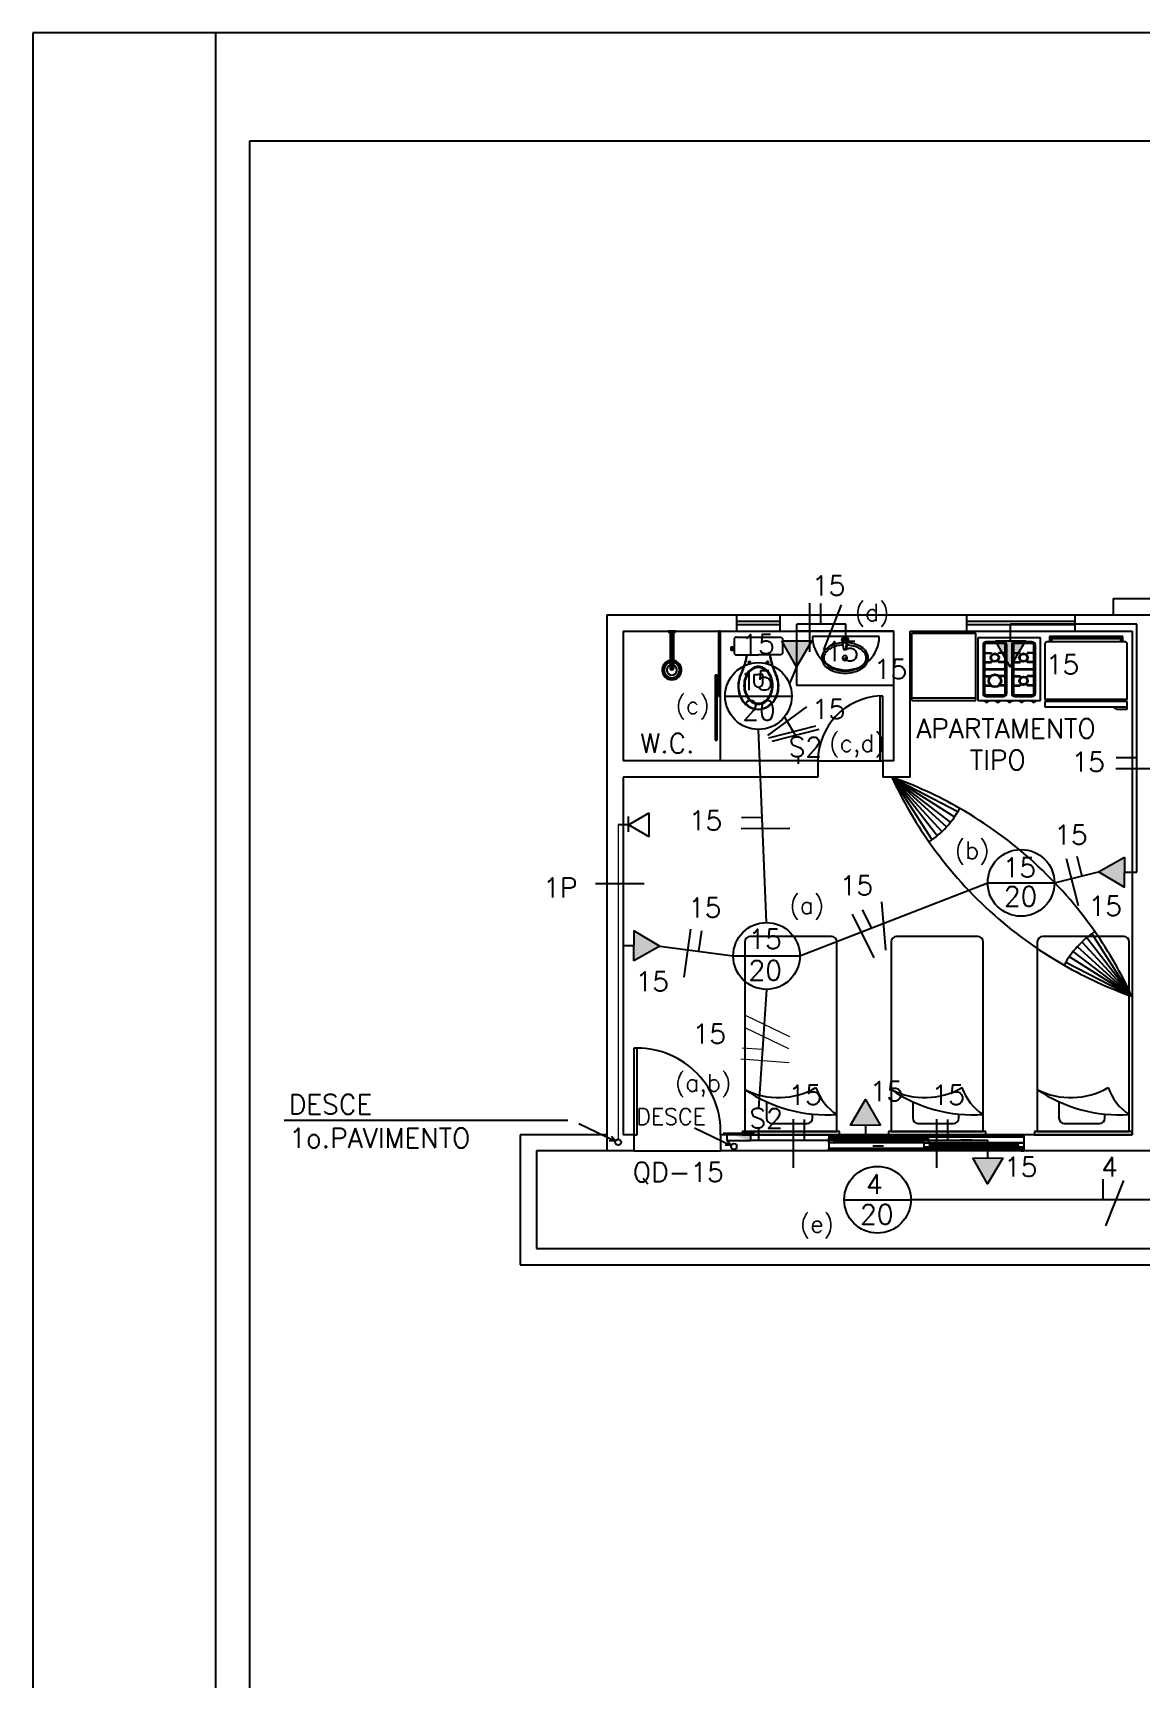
# Model space of a CAD drawing. Extents: x 1.6 to 100.8, y -3.3 to 55.9.
# Drawn here: x 2.54 to 12.77, y 40.74 to 55.93 of the extents above; entities that cross this region are included whole.
import ezdxf

# ---------------------------------------------------------------- set-up
doc = ezdxf.new("R2010")
doc.units = 0
doc.header["$MEASUREMENT"] = 0
doc.linetypes.add('HIDDEN', pattern=[0.375, 0.25, -0.125])
doc.layers.get('0').update_dxf_attribs({"linetype": 'CONTINUOUS'})
for name, color, linetype in [('2-MATERIAIS', 2, 'CONTINUOUS'), ('FIACAO', 6, 'CONTINUOUS'), ('QUADROS', 30, 'CONTINUOUS'), ('Texto', 2, 'CONTINUOUS'), ('Tub_Eletr_parede', 3, 'CONTINUOUS'), ('Tub_Tel_piso', 230, 'HIDDEN')]:
    doc.layers.add(name, color=color, linetype=linetype)
doc.styles.add('ROMANS', font='romans.shx')
doc.styles.add('TXT_TEXTO', font='ROMANS.shx')

# ---------------------------------------------------------------- blocks, each defined once
blk = doc.blocks.new('QF')
at = {"layer": 'QUADROS'}
for p, q in [((-0.05, -0.15), (-0.05, 0.15)), ((-0.05, 0.15), (0.05, 0.15)), ((0.05, 0.2), (0.05, -0.2)), ((0.05, -0.15), (-0.05, -0.15))]:
    blk.add_line(p, q, dxfattribs=at)
blk.add_solid([(-0.05, -0.15), (0.05, 0.15), (0.05, -0.15)], dxfattribs=at)

msp = doc.modelspace()

# ---------------------------------------------------------------- linework, layer by layer
for p, q in [((85.205, 55.932), (2.544, 55.932)), ((2.544, 55.932), (2.544, 0.867)), ((4.235, 32.249), (4.235, 55.932))]:
    msp.add_line(p, q)
at = {"color": 170}
for p, q in [((4.544, 54.932), (4.544, 1.867)), ((84.205, 54.932), (4.544, 54.932))]:
    msp.add_line(p, q, dxfattribs=at)
at = {"color": 8, "linetype": 'Continuous', "ltscale": 0.5}
for p, q in [((12.52, 50.71), (13.02, 50.71)), ((12.52, 50.71), (12.52, 50.56)), ((7.845, 50.56), (7.845, 45.61)), ((7.845, 50.56), (9.045, 50.56)), ((9.045, 50.56), (9.445, 50.56)), ((9.045, 50.41), (9.045, 50.56)), ((9.045, 50.5), (9.445, 50.5)), ((9.045, 50.47), (9.445, 50.47)), ((9.445, 50.56), (11.17, 50.56)), ((9.445, 50.41), (9.445, 50.56)), ((11.17, 50.56), (12.17, 50.56)), ((11.17, 50.41), (11.17, 50.56)), ((11.17, 50.5), (12.17, 50.5)), ((11.17, 50.47), (12.17, 50.47)), ((12.17, 50.56), (13.37, 50.56)), ((12.17, 50.41), (12.17, 50.56)), ((7.995, 50.41), (9.045, 50.41)), ((7.995, 50.41), (7.995, 49.21)), ((8.48, 50.41), (8.41, 50.41)), ((8.41, 50.41), (8.41, 50.4)), ((8.41, 50.4), (8.48, 50.4)), ((8.411, 50.4), (8.411, 50.41)), ((8.414, 50.4), (8.414, 50.41)), ((8.418, 50.4), (8.418, 50.41)), ((8.425, 50.4), (8.425, 50.41)), ((8.43, 50.4), (8.43, 50.06)), ((8.43, 50.4), (8.43, 50.065)), ((8.432, 50.4), (8.432, 50.057)), ((8.435, 50.4), (8.435, 50.054)), ((8.436, 50.4), (8.436, 50.41)), ((8.44, 50.4), (8.44, 50.051)), ((8.449, 50.4), (8.449, 50.051)), ((8.453, 50.4), (8.453, 50.41)), ((8.454, 50.4), (8.454, 50.054)), ((8.457, 50.4), (8.457, 50.057)), ((8.459, 50.4), (8.459, 50.06)), ((8.46, 50.4), (8.46, 50.065)), ((8.464, 50.4), (8.464, 50.41)), ((8.471, 50.4), (8.471, 50.41)), ((8.476, 50.4), (8.476, 50.41)), ((8.478, 50.4), (8.478, 50.41)), ((8.48, 50.4), (8.48, 50.41)), ((8.895, 50.41), (8.875, 50.41)), ((8.875, 50.41), (8.875, 49.81)), ((8.895, 49.21), (8.895, 50.41)), ((8.895, 49.81), (8.895, 50.41)), ((9.022, 50.342), (9.021, 50.334)), ((9.021, 50.334), (9.021, 50.21)), ((9.027, 50.348), (9.022, 50.342)), ((9.033, 50.352), (9.027, 50.348)), ((9.041, 50.354), (9.033, 50.352)), ((9.041, 50.354), (9.448, 50.354)), ((9.041, 50.354), (9.041, 50.354)), ((9.045, 50.41), (9.445, 50.41)), ((9.445, 50.41), (10.495, 50.41)), ((9.448, 50.354), (9.448, 50.354)), ((9.448, 50.354), (9.456, 50.352)), ((9.456, 50.352), (9.462, 50.348)), ((9.462, 50.348), (9.466, 50.342)), ((9.466, 50.342), (9.468, 50.334)), ((9.468, 50.334), (9.468, 50.21)), ((10.495, 50.41), (9.595, 50.41)), ((9.595, 50.41), (9.595, 49.91)), ((10.019, 50.314), (10.029, 50.247)), ((10.06, 50.248), (10.069, 50.312)), ((10.495, 49.21), (10.495, 50.41)), ((10.495, 49.91), (10.495, 50.41)), ((10.645, 50.41), (11.17, 50.41)), ((10.645, 49.06), (10.645, 50.41)), ((10.662, 50.389), (11.252, 50.389)), ((10.662, 49.768), (10.662, 50.389)), ((11.17, 50.41), (12.17, 50.41)), ((11.252, 49.768), (11.252, 50.389)), ((11.271, 50.348, 0.4), (11.271, 49.768, 0.4)), ((11.851, 50.348, 0.4), (11.271, 50.348, 0.4)), ((11.319, 50.28, 0.4), (11.319, 49.835, 0.4)), ((11.329, 50.28, 0.4), (11.329, 49.835, 0.4)), ((11.334, 50.28, 0.4), (11.334, 49.835, 0.4)), ((11.509, 50.31, 0.4), (11.349, 50.31, 0.4)), ((11.509, 50.3, 0.4), (11.349, 50.3, 0.4)), ((11.509, 50.295, 0.4), (11.349, 50.295, 0.4)), ((11.524, 49.835, 0.4), (11.524, 50.28, 0.4)), ((11.529, 49.835, 0.4), (11.529, 50.28, 0.4)), ((11.539, 49.835, 0.4), (11.539, 50.28, 0.4)), ((11.584, 50.28, 0.4), (11.584, 49.835, 0.4)), ((11.594, 50.28, 0.4), (11.594, 49.835, 0.4)), ((11.599, 50.28, 0.4), (11.599, 49.835, 0.4)), ((11.774, 50.31, 0.4), (11.614, 50.31, 0.4)), ((11.774, 50.3, 0.4), (11.614, 50.3, 0.4)), ((11.774, 50.295, 0.4), (11.614, 50.295, 0.4)), ((11.789, 49.835, 0.4), (11.789, 50.28, 0.4)), ((11.794, 49.835, 0.4), (11.794, 50.28, 0.4)), ((11.804, 49.835, 0.4), (11.804, 50.28, 0.4)), ((11.851, 49.768, 0.4), (11.851, 50.348, 0.4)), ((11.891, 50.289), (11.891, 49.779)), ((12.631, 50.309), (11.911, 50.309)), ((12.61, 50.358, -0.1), (11.932, 50.358, -0.1)), ((11.932, 50.358, -0.1), (11.932, 50.309, -0.1)), ((12.601, 50.349, -0.1), (11.941, 50.349, -0.1)), ((11.941, 50.349, -0.1), (11.941, 50.309, -0.1)), ((12.591, 50.339, -0.1), (11.951, 50.339, -0.1)), ((11.951, 50.339, -0.1), (11.951, 50.309, -0.1)), ((12.17, 50.41), (12.695, 50.41)), ((12.591, 50.309, -0.1), (12.591, 50.339, -0.1)), ((12.601, 50.309, -0.1), (12.601, 50.349, -0.1)), ((12.61, 50.309, -0.1), (12.61, 50.358, -0.1)), ((12.651, 49.779), (12.651, 50.289)), ((12.695, 50.41), (12.695, 45.76)), ((8.993, 50.247), (8.993, 50.264)), ((8.993, 50.264), (9.008, 50.264)), ((8.993, 50.229), (8.993, 50.247)), ((9.008, 50.229), (8.993, 50.229)), ((9.008, 50.264), (9.008, 50.262)), ((9.008, 50.262), (9.008, 50.232)), ((9.008, 50.262), (9.021, 50.262)), ((9.008, 50.229), (9.008, 50.232)), ((9.008, 50.232), (9.021, 50.232)), ((9.021, 50.21), (9.021, 50.21)), ((9.021, 50.21), (9.022, 50.202)), ((9.022, 50.202), (9.027, 50.196)), ((9.027, 50.196), (9.033, 50.191)), ((9.033, 50.191), (9.041, 50.19)), ((9.041, 50.19), (9.244, 50.19)), ((9.142, 50.189), (9.142, 50.19)), ((9.142, 50.189), (9.142, 50.189)), ((9.448, 50.19), (9.244, 50.19)), ((9.347, 50.189), (9.347, 50.19)), ((9.347, 50.189), (9.347, 50.189)), ((9.456, 50.191), (9.448, 50.19)), ((9.462, 50.196), (9.456, 50.191)), ((9.466, 50.202), (9.462, 50.196)), ((9.468, 50.21), (9.466, 50.202)), ((9.468, 50.21), (9.468, 50.21)), ((10.037, 50.24), (10.052, 50.24)), ((11.334, 50.21, 0.4), (11.396, 50.21, 0.4)), ((11.334, 50.205, 0.4), (11.396, 50.205, 0.4)), ((11.334, 50.124, 0.4), (11.396, 50.124, 0.4)), ((11.396, 50.205, 0.4), (11.396, 50.21, 0.4)), ((11.396, 50.124, 0.4), (11.396, 50.119, 0.4)), ((11.461, 50.205, 0.4), (11.461, 50.21, 0.4)), ((11.524, 50.21, 0.4), (11.461, 50.21, 0.4)), ((11.524, 50.205, 0.4), (11.461, 50.205, 0.4)), ((11.524, 50.124, 0.4), (11.461, 50.124, 0.4)), ((11.461, 50.124, 0.4), (11.461, 50.119, 0.4)), ((11.599, 50.21, 0.4), (11.661, 50.21, 0.4)), ((11.599, 50.205, 0.4), (11.661, 50.205, 0.4)), ((11.599, 50.124, 0.4), (11.661, 50.124, 0.4)), ((11.661, 50.205, 0.4), (11.661, 50.21, 0.4)), ((11.661, 50.124, 0.4), (11.661, 50.119, 0.4)), ((11.726, 50.205, 0.4), (11.726, 50.21, 0.4)), ((11.789, 50.21, 0.4), (11.726, 50.21, 0.4)), ((11.789, 50.205, 0.4), (11.726, 50.205, 0.4)), ((11.726, 50.124, 0.4), (11.726, 50.119, 0.4)), ((11.789, 50.124, 0.4), (11.726, 50.124, 0.4)), ((8.865, 50.001), (8.845, 50.001)), ((8.845, 50.001), (8.845, 49.401)), ((8.865, 49.401), (8.865, 50.001)), ((9.204, 49.932), (9.204, 50.009)), ((9.204, 50.009), (9.245, 50.009)), ((9.285, 50.009), (9.244, 50.009)), ((9.285, 49.932), (9.285, 50.009)), ((11.334, 50.119, 0.4), (11.396, 50.119, 0.4)), ((11.334, 50.06, 0.4), (11.524, 50.06, 0.4)), ((11.334, 50.055, 0.4), (11.524, 50.055, 0.4)), ((11.334, 49.996, 0.4), (11.396, 49.996, 0.4)), ((11.334, 49.991, 0.4), (11.396, 49.991, 0.4)), ((11.396, 49.991, 0.4), (11.396, 49.996, 0.4)), ((11.524, 50.119, 0.4), (11.461, 50.119, 0.4)), ((11.461, 49.991, 0.4), (11.461, 49.996, 0.4)), ((11.524, 49.996, 0.4), (11.461, 49.996, 0.4)), ((11.524, 49.991, 0.4), (11.461, 49.991, 0.4)), ((11.599, 50.119, 0.4), (11.661, 50.119, 0.4)), ((11.599, 50.06, 0.4), (11.789, 50.06, 0.4)), ((11.599, 50.055, 0.4), (11.789, 50.055, 0.4)), ((11.599, 49.996, 0.4), (11.661, 49.996, 0.4)), ((11.599, 49.991, 0.4), (11.661, 49.991, 0.4)), ((11.661, 49.991, 0.4), (11.661, 49.996, 0.4)), ((11.789, 50.119, 0.4), (11.726, 50.119, 0.4)), ((11.726, 49.991, 0.4), (11.726, 49.996, 0.4)), ((11.789, 49.996, 0.4), (11.726, 49.996, 0.4)), ((11.789, 49.991, 0.4), (11.726, 49.991, 0.4)), ((9.595, 49.91), (10.495, 49.91)), ((11.334, 49.91, 0.4), (11.396, 49.91, 0.4)), ((11.334, 49.905, 0.4), (11.396, 49.905, 0.4)), ((11.349, 49.82, 0.4), (11.509, 49.82, 0.4)), ((11.396, 49.91, 0.4), (11.396, 49.905, 0.4)), ((11.524, 49.91, 0.4), (11.461, 49.91, 0.4)), ((11.461, 49.91, 0.4), (11.461, 49.905, 0.4)), ((11.524, 49.905, 0.4), (11.461, 49.905, 0.4)), ((11.599, 49.91, 0.4), (11.661, 49.91, 0.4)), ((11.599, 49.905, 0.4), (11.661, 49.905, 0.4)), ((11.614, 49.82, 0.4), (11.774, 49.82, 0.4)), ((11.661, 49.91, 0.4), (11.661, 49.905, 0.4)), ((11.726, 49.91, 0.4), (11.726, 49.905, 0.4)), ((11.789, 49.91, 0.4), (11.726, 49.91, 0.4)), ((11.789, 49.905, 0.4), (11.726, 49.905, 0.4)), ((8.875, 49.81), (8.895, 49.81)), ((10.395, 49.81), (10.365, 49.81)), ((10.365, 49.81), (10.365, 49.21)), ((10.395, 49.21), (10.395, 49.81)), ((10.662, 49.792), (11.252, 49.792)), ((10.662, 49.768), (11.252, 49.768)), ((11.271, 49.768, 0.4), (11.851, 49.768, 0.4)), ((11.326, 49.764, 0.4), (11.38, 49.764, 0.4)), ((11.336, 49.762, 0.4), (11.345, 49.753, 0.4)), ((11.37, 49.762, 0.4), (11.336, 49.762, 0.4)), ((11.345, 49.753, 0.4), (11.361, 49.753, 0.4)), ((11.349, 49.815, 0.4), (11.509, 49.815, 0.4)), ((11.349, 49.805, 0.4), (11.509, 49.805, 0.4)), ((11.361, 49.753, 0.4), (11.37, 49.762, 0.4)), ((11.429, 49.764, 0.4), (11.483, 49.764, 0.4)), ((11.439, 49.762, 0.4), (11.448, 49.753, 0.4)), ((11.472, 49.762, 0.4), (11.439, 49.762, 0.4)), ((11.448, 49.753, 0.4), (11.464, 49.753, 0.4)), ((11.464, 49.753, 0.4), (11.472, 49.762, 0.4)), ((11.539, 49.764, 0.4), (11.593, 49.764, 0.4)), ((11.549, 49.762, 0.4), (11.558, 49.753, 0.4)), ((11.582, 49.762, 0.4), (11.549, 49.762, 0.4)), ((11.558, 49.753, 0.4), (11.574, 49.753, 0.4)), ((11.574, 49.753, 0.4), (11.582, 49.762, 0.4)), ((11.614, 49.815, 0.4), (11.774, 49.815, 0.4)), ((11.614, 49.805, 0.4), (11.774, 49.805, 0.4)), ((11.649, 49.764, 0.4), (11.703, 49.764, 0.4)), ((11.659, 49.762, 0.4), (11.668, 49.753, 0.4)), ((11.692, 49.762, 0.4), (11.659, 49.762, 0.4)), ((11.668, 49.753, 0.4), (11.684, 49.753, 0.4)), ((11.684, 49.753, 0.4), (11.692, 49.762, 0.4)), ((11.759, 49.764, 0.4), (11.813, 49.764, 0.4)), ((11.769, 49.762, 0.4), (11.778, 49.753, 0.4)), ((11.802, 49.762, 0.4), (11.769, 49.762, 0.4)), ((11.778, 49.753, 0.4), (11.794, 49.753, 0.4)), ((11.794, 49.753, 0.4), (11.802, 49.762, 0.4)), ((12.651, 49.779), (11.891, 49.779)), ((12.651, 49.759), (11.891, 49.759)), ((11.891, 49.759), (11.891, 49.709)), ((11.891, 49.709), (12.651, 49.709)), ((11.911, 49.779), (11.911, 49.759)), ((12.551, 49.689), (12.521, 49.709)), ((12.551, 49.689), (12.651, 49.689)), ((12.631, 49.779), (12.631, 49.759)), ((12.651, 49.689), (12.651, 49.759)), ((8.845, 49.401), (8.865, 49.401)), ((9.795, 49.21), (7.995, 49.21)), ((9.795, 49.21), (10.395, 49.21)), ((9.795, 49.21), (9.795, 49.06)), ((10.365, 49.21), (10.395, 49.21)), ((10.495, 49.21), (10.395, 49.21)), ((10.395, 49.21), (10.395, 49.06)), ((9.795, 49.06), (7.995, 49.06)), ((7.995, 49.06), (7.995, 45.76)), ((10.645, 49.06), (10.395, 49.06)), ((10.981, 48.601), (10.477, 49.06)), ((11.02, 48.646), (10.477, 49.06)), ((10.477, 49.06), (10.939, 48.558)), ((10.895, 48.518), (10.477, 49.06)), ((10.477, 49.06), (11.055, 48.694)), ((10.848, 48.481), (10.477, 49.06)), ((10.477, 49.06), (11.087, 48.744)), ((9.12, 47.54), (9.12, 45.79)), ((9.92, 47.59), (9.17, 47.59)), ((9.97, 45.79), (9.97, 47.54)), ((10.47, 47.54), (10.47, 45.79)), ((11.27, 47.59), (10.52, 47.59)), ((11.32, 45.79), (11.32, 47.54)), ((11.82, 47.54), (11.82, 45.79)), ((12.62, 47.59), (11.87, 47.59)), ((12.232, 47.54), (12.694, 47.038)), ((12.694, 47.038), (12.277, 47.579)), ((12.694, 47.038), (12.324, 47.616)), ((12.67, 45.79), (12.67, 47.54)), ((12.116, 47.404), (12.694, 47.038)), ((12.694, 47.038), (12.152, 47.452)), ((12.19, 47.498), (12.694, 47.038)), ((12.084, 47.354), (12.694, 47.038)), ((8.125, 46.56), (8.095, 46.56)), ((8.095, 46.56), (8.095, 45.76)), ((8.125, 45.76), (8.125, 46.56)), ((9.32, 46.057), (9.32, 45.914)), ((10.67, 46.057), (10.67, 45.914)), ((12.02, 46.057), (12.02, 45.914)), ((9.745, 45.914), (9.745, 45.949)), ((11.095, 45.914), (11.095, 45.949)), ((12.445, 45.914), (12.445, 45.949)), ((7.845, 45.76), (7.045, 45.76)), ((7.045, 45.76), (7.045, 44.56)), ((8.095, 45.76), (7.995, 45.76)), ((8.095, 45.76), (8.095, 45.61)), ((8.095, 45.76), (8.125, 45.76)), ((9.895, 45.76), (8.895, 45.76)), ((8.895, 45.76), (8.895, 45.61)), ((9.995, 45.79), (9.095, 45.79)), ((9.095, 45.79), (9.095, 45.76)), ((9.095, 45.76), (9.995, 45.76)), ((9.12, 45.79), (9.97, 45.79)), ((9.37, 45.864), (9.695, 45.864)), ((9.895, 45.76), (9.895, 45.61)), ((9.918, 45.76), (9.895, 45.76)), ((9.895, 45.76), (9.895, 45.737)), ((9.895, 45.737), (9.898, 45.737)), ((9.895, 45.725), (10.815, 45.725)), ((9.895, 45.685), (9.895, 45.725)), ((9.895, 45.725), (9.945, 45.725)), ((11.695, 45.76), (9.898, 45.76)), ((11.692, 45.757), (9.898, 45.757)), ((9.898, 45.737), (9.898, 45.757)), ((9.898, 45.757), (9.918, 45.757)), ((11.692, 45.737), (9.898, 45.737)), ((9.918, 45.757), (9.918, 45.76)), ((9.945, 45.725), (9.948, 45.725)), ((9.945, 45.71), (9.945, 45.725)), ((9.945, 45.725), (9.945, 45.685)), ((9.948, 45.725), (9.948, 45.713)), ((9.995, 45.76), (9.995, 45.79)), ((11.345, 45.79), (10.445, 45.79)), ((10.445, 45.79), (10.445, 45.76)), ((10.445, 45.76), (11.345, 45.76)), ((10.47, 45.79), (11.32, 45.79)), ((10.72, 45.864), (11.045, 45.864)), ((10.765, 45.725), (10.762, 45.725)), ((10.762, 45.725), (10.762, 45.713)), ((10.765, 45.71), (10.765, 45.725)), ((10.765, 45.685), (10.765, 45.725)), ((10.765, 45.725), (10.815, 45.725)), ((10.815, 45.725), (10.815, 45.685)), ((11.345, 45.76), (11.345, 45.79)), ((11.672, 45.757), (11.672, 45.76)), ((11.672, 45.76), (11.695, 45.76)), ((11.692, 45.757), (11.672, 45.757)), ((11.692, 45.737), (11.692, 45.757)), ((11.695, 45.737), (11.692, 45.737)), ((12.695, 45.76), (11.695, 45.76)), ((11.695, 45.76), (11.695, 45.61)), ((11.695, 45.76), (11.695, 45.737)), ((12.695, 45.79), (11.795, 45.79)), ((11.795, 45.79), (11.795, 45.76)), ((11.795, 45.76), (12.695, 45.76)), ((11.82, 45.79), (12.67, 45.79)), ((12.07, 45.864), (12.395, 45.864)), ((12.695, 45.76), (12.695, 45.79)), ((7.845, 45.61), (7.195, 45.61)), ((7.195, 45.61), (7.195, 44.71)), ((8.095, 45.61), (7.845, 45.61)), ((8.095, 45.61), (8.895, 45.61)), ((9.895, 45.61), (8.895, 45.61)), ((11.695, 45.685), (9.895, 45.685)), ((9.945, 45.685), (9.895, 45.685)), ((9.895, 45.633), (9.898, 45.633)), ((9.895, 45.61), (9.895, 45.633)), ((9.918, 45.61), (9.895, 45.61)), ((11.692, 45.633), (9.898, 45.633)), ((9.898, 45.633), (9.898, 45.613)), ((11.692, 45.613), (9.898, 45.613)), ((9.898, 45.613), (9.918, 45.613)), ((11.692, 45.61), (9.898, 45.61)), ((9.918, 45.613), (9.918, 45.61)), ((9.968, 45.71), (9.945, 45.71)), ((9.945, 45.71), (9.945, 45.7)), ((10.765, 45.71), (9.945, 45.71)), ((9.968, 45.7), (9.945, 45.7)), ((9.945, 45.7), (9.945, 45.685)), ((9.945, 45.7), (10.765, 45.7)), ((9.945, 45.685), (9.948, 45.685)), ((9.948, 45.713), (9.968, 45.713)), ((9.948, 45.685), (9.948, 45.697)), ((9.948, 45.697), (9.968, 45.697)), ((9.968, 45.713), (9.968, 45.71)), ((9.968, 45.697), (9.968, 45.7)), ((10.301, 45.658), (10.351, 45.658)), ((10.351, 45.658), (10.401, 45.658)), ((10.762, 45.713), (10.742, 45.713)), ((10.742, 45.713), (10.742, 45.71)), ((10.742, 45.71), (10.765, 45.71)), ((10.742, 45.697), (10.742, 45.7)), ((10.742, 45.7), (10.765, 45.7)), ((10.762, 45.697), (10.742, 45.697)), ((10.762, 45.685), (10.762, 45.697)), ((10.765, 45.685), (10.762, 45.685)), ((10.765, 45.7), (10.765, 45.71)), ((10.765, 45.7), (10.765, 45.685)), ((10.815, 45.685), (10.765, 45.685)), ((10.775, 45.645), (10.775, 45.685)), ((10.775, 45.685), (10.825, 45.685)), ((11.695, 45.645), (10.775, 45.645)), ((10.825, 45.645), (10.775, 45.645)), ((10.825, 45.685), (10.828, 45.685)), ((10.825, 45.67), (10.825, 45.685)), ((10.825, 45.685), (10.825, 45.645)), ((10.825, 45.67), (10.825, 45.66)), ((11.645, 45.67), (10.825, 45.67)), ((10.848, 45.67), (10.825, 45.67)), ((10.825, 45.66), (11.645, 45.66)), ((10.848, 45.66), (10.825, 45.66)), ((10.825, 45.66), (10.825, 45.645)), ((10.825, 45.645), (10.828, 45.645)), ((10.828, 45.685), (10.828, 45.673)), ((10.828, 45.673), (10.848, 45.673)), ((10.828, 45.645), (10.828, 45.657)), ((10.828, 45.657), (10.848, 45.657)), ((10.848, 45.673), (10.848, 45.67)), ((10.848, 45.657), (10.848, 45.66)), ((11.164, 45.711), (11.114, 45.711)), ((11.214, 45.711), (11.164, 45.711)), ((11.642, 45.673), (11.622, 45.673)), ((11.622, 45.673), (11.622, 45.67)), ((11.622, 45.67), (11.645, 45.67)), ((11.622, 45.657), (11.622, 45.66)), ((11.622, 45.66), (11.645, 45.66)), ((11.642, 45.657), (11.622, 45.657)), ((11.645, 45.685), (11.642, 45.685)), ((11.642, 45.685), (11.642, 45.673)), ((11.642, 45.645), (11.642, 45.657)), ((11.645, 45.645), (11.642, 45.645)), ((11.645, 45.67), (11.645, 45.685)), ((11.645, 45.645), (11.645, 45.685)), ((11.645, 45.685), (11.695, 45.685)), ((11.645, 45.66), (11.645, 45.67)), ((11.645, 45.66), (11.645, 45.645)), ((11.695, 45.645), (11.645, 45.645)), ((11.692, 45.613), (11.672, 45.613)), ((11.672, 45.613), (11.672, 45.61)), ((11.672, 45.61), (11.695, 45.61)), ((11.695, 45.633), (11.692, 45.633)), ((11.692, 45.633), (11.692, 45.613)), ((11.695, 45.685), (11.695, 45.645)), ((11.695, 45.61), (11.695, 45.633)), ((13.845, 45.61), (11.695, 45.61)), ((7.195, 44.71), (33.495, 44.71)), ((7.045, 44.56), (33.345, 44.56))]:
    msp.add_line(p, q, dxfattribs=at)
at = {"color": 171}
msp.add_line((7.486, 45.89), (4.865, 45.89), dxfattribs=at)
at = {"color": 8, "linetype": 'Continuous', "ltscale": 0.5}
for centre, radius in [((10.045, 50.33), 0.03), ((10.045, 50.33), 0.0261), ((10.045, 50.33), 0.0151), ((10.045, 50.33), 0.00444), ((9.161, 50.123), 0.00752), ((9.329, 50.123), 0.00752), ((11.429, 50.164, 0.4), 0.04), ((11.429, 50.164, 0.4), 0.033), ((11.694, 50.164, 0.4), 0.04), ((11.694, 50.164, 0.4), 0.033), ((11.429, 49.951, 0.4), 0.06), ((11.429, 49.951, 0.4), 0.053), ((11.694, 49.951, 0.4), 0.04), ((11.694, 49.951, 0.4), 0.033)]:
    msp.add_circle(centre, radius, dxfattribs=at)
for centre, radius, start, end in [((10.02, 50.061), 0.237, 104.2488, 121.5116), ((10.047, 49.953), 0.349, 94.1501, 104.1693), ((10.049, 49.94), 0.342, 94.2048, 104.0687), ((10.019, 50.345), 0.0151, 270, 30), ((10.019, 50.315), 0.0151, 330, 90), ((10.045, 50.36), 0.0151, 210, 330), ((10.045, 50.3), 0.0151, 30, 150), ((10.071, 50.345), 0.0151, 150, 270), ((10.071, 50.315), 0.0151, 90, 210), ((10.044, 49.963), 0.318, 75.7512, 86.3348), ((10.042, 49.952), 0.35, 75.8371, 85.8459), ((10.069, 50.061), 0.237, 58.4884, 75.7512), ((11.349, 50.28, 0.4), 0.03, 90, 180), ((11.349, 50.28, 0.4), 0.02, 90, 180), ((11.349, 50.28, 0.4), 0.015, 90, 180), ((11.509, 50.28, 0.4), 0.03, 0, 90), ((11.509, 50.28, 0.4), 0.02, 360, 90), ((11.509, 50.28, 0.4), 0.015, 360, 90), ((11.614, 50.28, 0.4), 0.03, 90, 180), ((11.614, 50.28, 0.4), 0.02, 90, 180), ((11.614, 50.28, 0.4), 0.015, 90, 180), ((11.774, 50.28, 0.4), 0.03, 0, 90), ((11.774, 50.28, 0.4), 0.02, 360, 90), ((11.774, 50.28, 0.4), 0.015, 360, 90), ((11.911, 50.289), 0.02, 90, 180), ((12.631, 50.289), 0.02, 0, 90), ((8.445, 50.05), 0.09, 99.5941, 80.4059), ((8.445, 50.05), 0.0854, 100.8069, 79.1931), ((8.386, 50.32), 0.763, 339.6909, 350.163), ((8.386, 50.32), 0.767, 339.6909, 350.163), ((10.103, 50.32), 0.767, 189.837, 200.3091), ((10.103, 50.32), 0.763, 189.837, 200.3091), ((9.925, 50.161), 0.0957, 145.9559, 180), ((9.925, 50.161), 0.0957, 180, 214.0441), ((9.982, 50.123), 0.165, 121.5116, 145.9559), ((9.925, 50.161), 0.0757, 145.9559, 180), ((9.925, 50.161), 0.0757, 180, 214.0441), ((9.982, 50.123), 0.145, 121.5116, 145.9559), ((10.02, 50.061), 0.217, 104.2488, 121.5116), ((10.043, 50.161), 0.0218, 139.234, 319.234), ((10.043, 50.161), 0.0218, 319.234, 139.234), ((10.037, 50.248), 0.008, 185.2312, 269.9693), ((10.052, 50.248), 0.008, 269.9693, 355.8725), ((10.069, 50.061), 0.217, 58.4884, 75.7512), ((10.107, 50.123), 0.145, 34.0441, 58.4884), ((10.107, 50.123), 0.165, 34.0441, 58.4884), ((10.164, 50.161), 0.0757, 0, 34.0441), ((10.164, 50.161), 0.0757, 325.9559, 360), ((10.164, 50.161), 0.0957, 0, 34.0441), ((10.164, 50.161), 0.0957, 325.9559, 360), ((8.445, 50.05), 0.0709, 102.2091, 77.7909), ((8.445, 50.05), 0.0469, 108.6482, 71.3518), ((8.445, 50.07), 0.0157, 197.1269, 342.8731), ((8.445, 50.067), 0.0151, 186.7562, 353.2438), ((8.445, 50.08), 0.0215, 225.642, 314.358), ((8.445, 50.065), 0.015, 180, 0), ((9.312, 49.901), 0.255, 162.0904, 205.4458), ((9.308, 49.901), 0.247, 161.867, 205.7625), ((-17.568, 61.093), 28.863, 337.3538, 337.5183), ((-16.13, 60.494), 27.31, 337.3514, 337.5257), ((9.337, 49.908), 0.226, 162.3784, 180), ((9.335, 49.908), 0.217, 162.3784, 180), ((9.292, 49.922), 0.178, 142.5178, 162.3784), ((9.291, 49.922), 0.17, 142.5178, 162.3784), ((9.263, 49.945), 0.142, 118.3761, 142.5178), ((9.262, 49.944), 0.135, 118.3761, 142.5178), ((9.244, 49.979), 0.103, 90, 118.3761), ((9.244, 49.977), 0.0966, 90, 118.3761), ((9.244, 49.979), 0.103, 61.6239, 90), ((9.244, 49.977), 0.0966, 61.6239, 90), ((9.226, 49.944), 0.135, 37.4822, 61.6239), ((9.226, 49.945), 0.142, 37.4822, 61.6239), ((9.198, 49.922), 0.17, 17.6216, 37.4822), ((9.197, 49.922), 0.178, 17.6216, 37.4822), ((9.154, 49.908), 0.217, 0, 17.6216), ((9.152, 49.908), 0.226, 0, 17.6216), ((34.619, 60.494), 27.31, 202.4743, 202.6486), ((36.057, 61.093), 28.863, 202.4817, 202.6462), ((9.181, 49.901), 0.247, 334.2375, 18.133), ((9.177, 49.901), 0.255, 334.5542, 17.9096), ((9.982, 50.2), 0.165, 214.0441, 238.4884), ((9.982, 50.2), 0.145, 214.0441, 238.4884), ((10.02, 50.262), 0.237, 238.4884, 255.7512), ((10.02, 50.262), 0.217, 238.4884, 255.7512), ((10.044, 50.359), 0.338, 255.7512, 270), ((10.044, 50.359), 0.318, 255.7512, 270), ((10.044, 50.359), 0.318, 270, 284.2488), ((10.044, 50.359), 0.338, 270, 284.2488), ((10.069, 50.262), 0.217, 284.2488, 301.5116), ((10.069, 50.262), 0.237, 284.2488, 301.5116), ((10.107, 50.2), 0.145, 301.5116, 325.9559), ((10.107, 50.2), 0.165, 301.5116, 325.9559), ((9.337, 49.908), 0.226, 180, 197.6216), ((9.335, 49.908), 0.217, 180, 197.6216), ((9.292, 49.894), 0.178, 197.6216, 217.4822), ((9.291, 49.894), 0.17, 197.6216, 217.4822), ((9.245, 49.932), 0.0404, 180, 0), ((9.198, 49.894), 0.17, 322.5178, 342.3784), ((9.197, 49.894), 0.178, 322.5178, 342.3784), ((9.154, 49.908), 0.217, 342.3784, 0), ((9.152, 49.908), 0.226, 342.3784, 0), ((11.349, 49.835, 0.4), 0.03, 180, 270), ((11.349, 49.835, 0.4), 0.02, 180, 270), ((11.349, 49.835, 0.4), 0.015, 180, 270), ((11.509, 49.835, 0.4), 0.03, 270, 0), ((11.509, 49.835, 0.4), 0.02, 270, 0), ((11.509, 49.835, 0.4), 0.015, 270, 0), ((11.614, 49.835, 0.4), 0.03, 180, 270), ((11.614, 49.835, 0.4), 0.02, 180, 270), ((11.614, 49.835, 0.4), 0.015, 180, 270), ((11.774, 49.835, 0.4), 0.015, 270, 0), ((11.774, 49.835, 0.4), 0.02, 270, 0), ((11.774, 49.835, 0.4), 0.03, 270, 0), ((9.253, 49.874), 0.19, 205.7625, 267.2081), ((9.253, 49.874), 0.185, 205.7625, 267.2081), ((9.263, 49.871), 0.142, 217.4822, 241.6239), ((9.262, 49.872), 0.135, 217.4822, 241.6239), ((9.244, 49.837), 0.103, 241.6239, 270), ((9.244, 49.839), 0.0966, 241.6239, 270), ((9.244, 49.839), 0.0966, 270, 298.3761), ((9.244, 49.837), 0.103, 270, 298.3761), ((9.236, 49.874), 0.185, 272.7919, 334.2375), ((9.236, 49.874), 0.19, 272.7919, 334.2375), ((9.226, 49.872), 0.135, 298.3761, 322.5178), ((9.226, 49.871), 0.142, 298.3761, 322.5178), ((10.396, 49.21), 0.601, 92.9376, 180), ((9.191, 45.424), 3.857, 60.2584, 70.5103), ((13.981, 50.674), 3.857, 204.7396, 214.9915), ((10.327, 49.198), 0.886, 303.8989, 331.351), ((9.191, 45.424), 3.857, 34.9915, 60.2584), ((13.981, 50.674), 3.857, 214.9915, 240.2584), ((9.17, 47.54), 0.05, 90, 180), ((9.92, 47.54), 0.05, 0, 90), ((10.52, 47.54), 0.05, 90, 180), ((11.27, 47.54), 0.05, 0, 90), ((11.87, 47.54), 0.05, 90, 180), ((12.845, 46.9), 0.886, 123.8989, 151.351), ((9.191, 45.424), 3.857, 24.7396, 34.9915), ((12.62, 47.54), 0.05, 0, 90), ((13.981, 50.674), 3.857, 240.2584, 250.5103), ((8.125, 45.789), 0.771, 357.8106, 90), ((9.43, 46.798), 0.695, 243.5088, 299.7752), ((9.88, 47.297), 1.354, 235.8546, 273.8042), ((10.247, 46.364), 0.502, 199.674, 236.4308), ((10.78, 46.798), 0.695, 243.5088, 299.7752), ((11.23, 47.297), 1.354, 235.8546, 273.8042), ((11.597, 46.364), 0.502, 199.674, 236.4308), ((12.13, 46.798), 0.695, 243.5088, 299.7752), ((12.58, 47.297), 1.354, 235.8546, 273.8042), ((12.947, 46.364), 0.502, 199.674, 236.4308), ((9.37, 46.057), 0.05, 172.3971, 180), ((10.72, 46.057), 0.05, 172.3971, 180), ((12.07, 46.057), 0.05, 172.3971, 180), ((9.37, 45.914), 0.05, 180, 270), ((9.695, 45.914), 0.05, 270, 0), ((10.72, 45.914), 0.05, 180, 270), ((11.045, 45.914), 0.05, 270, 0), ((12.07, 45.914), 0.05, 180, 270), ((12.395, 45.914), 0.05, 270, 0)]:
    msp.add_arc(centre, radius, start, end, dxfattribs=at)
at = {"layer": '2-MATERIAIS', "color": 4}
for p, q in [((9.599, 50.319), (9.599, 50.419)), ((11.572, 50.319), (11.572, 50.419)), ((12.625, 48.184), (12.725, 48.184)), ((8.095, 47.503), (7.995, 47.503)), ((10.233, 45.846), (10.233, 45.746)), ((11.363, 45.545), (11.363, 45.645))]:
    msp.add_line(p, q, dxfattribs=at)
at = {"layer": '2-MATERIAIS', "linetype": 'Continuous'}
for p, q in [((10.36, 50.358), (9.743, 50.358)), ((8.937, 49.81), (9.553, 49.81)), ((11.362, 48.085), (11.978, 48.085)), ((9.012, 47.41), (9.628, 47.41)), ((10.037, 45.16), (10.653, 45.16))]:
    msp.add_line(p, q, dxfattribs=at)
at = {"layer": '2-MATERIAIS', "color": 21}
for p, q in [((8.045, 48.622), (7.95, 48.622)), ((8.045, 48.622), (8.235, 48.73)), ((8.045, 48.555), (8.045, 48.698)), ((8.235, 48.51), (8.045, 48.622)), ((8.235, 48.51), (8.235, 48.73))]:
    msp.add_line(p, q, dxfattribs=at)
at = {"layer": '2-MATERIAIS', "color": 4}
for points in [[(9.462, 50.32), (9.737, 50.318), (9.598, 50.08)], [(11.435, 50.32), (11.71, 50.318), (11.57, 50.08)], [(12.626, 48.322), (12.624, 48.046), (12.386, 48.186)], [(8.093, 47.365), (8.096, 47.641), (8.333, 47.501)], [(10.371, 45.845), (10.095, 45.847), (10.235, 46.085)], [(11.225, 45.546), (11.501, 45.544), (11.361, 45.306)]]:
    msp.add_lwpolyline(points, close=True, dxfattribs=at)
at = {"layer": '2-MATERIAIS', "linetype": 'Continuous'}
for centre in [(9.245, 49.81), (11.67, 48.085), (9.32, 47.41), (10.345, 45.16)]:
    msp.add_circle(centre, 0.308, dxfattribs=at)
msp.add_arc((10.052, 50.358), 0.308, 180, 0, dxfattribs=at)
at = {"layer": '2-MATERIAIS', "color": 4}
for points in [[(9.462, 50.32), (9.598, 50.08), (9.737, 50.318)], [(11.435, 50.32), (11.57, 50.08), (11.71, 50.318)], [(12.626, 48.322), (12.386, 48.186), (12.624, 48.046)], [(8.093, 47.365), (8.333, 47.501), (8.096, 47.641)], [(10.371, 45.845), (10.235, 46.085), (10.095, 45.847)], [(11.225, 45.546), (11.361, 45.306), (11.501, 45.544)]]:
    msp.add_solid(points, dxfattribs=at)
at = {"layer": 'FIACAO'}
for p, q in [((9.718, 50.668), (9.718, 50.219)), ((9.819, 50.664), (9.819, 50.474)), ((10.01, 50.652), (9.845, 50.235)), ((9.69, 49.709), (9.328, 49.445)), ((9.773, 49.533), (9.338, 49.421)), ((9.803, 49.501), (9.369, 49.389)), ((12.549, 49.242), (12.739, 49.242)), ((12.545, 49.14), (12.994, 49.14)), ((9.089, 48.689), (9.279, 48.69)), ((9.087, 48.587), (9.535, 48.591)), ((12.086, 48.31), (12.198, 47.875)), ((12.185, 48.331), (12.233, 48.148)), ((7.74, 48.079), (8.189, 48.079)), ((10.38, 47.911), (10.419, 47.464)), ((10.111, 47.795), (10.312, 47.394)), ((10.204, 47.837), (10.289, 47.667)), ((8.617, 47.658), (8.556, 47.214)), ((8.718, 47.641), (8.692, 47.453)), ((9.566, 45.903), (9.566, 45.455)), ((9.668, 45.9), (9.668, 45.71)), ((10.888, 45.903), (10.888, 45.455)), ((10.99, 45.9), (10.99, 45.71)), ((12.425, 45.35), (12.425, 45.16)), ((12.616, 45.337), (12.451, 44.92))]:
    msp.add_line(p, q, dxfattribs=at)
at = {"layer": 'FIACAO', "lineweight": 15}
for p, q in [((9.128, 46.862), (9.532, 46.668)), ((9.12, 46.751), (9.524, 46.556)), ((9.094, 46.562), (9.283, 46.549)), ((9.083, 46.461), (9.53, 46.428))]:
    msp.add_line(p, q, dxfattribs=at)
at = {"layer": 'Texto', "color": 4}
for p, q in [((7.586, 45.862), (7.925, 45.7)), ((7.925, 45.7), (7.888, 45.743)), ((8.655, 45.824), (8.994, 45.661)), ((7.925, 45.7), (7.867, 45.702)), ((8.994, 45.661), (8.937, 45.664)), ((8.994, 45.661), (8.957, 45.705))]:
    msp.add_line(p, q, dxfattribs=at)
for centre in [(7.95, 45.69), (9.019, 45.651)]:
    msp.add_circle(centre, 0.0269, dxfattribs=at)
at = {"layer": 'Tub_Eletr_parede'}
for p, q in [((10.052, 50.474), (9.599, 50.474)), ((9.599, 50.419), (9.599, 50.474)), ((10.052, 50.358), (10.052, 50.474)), ((12.739, 50.474), (11.572, 50.474)), ((11.572, 50.419), (11.572, 50.474)), ((12.739, 48.184), (12.739, 50.474)), ((9.598, 50.08), (9.531, 49.925)), ((9.601, 49.426), (9.486, 49.618)), ((9.32, 47.718), (9.245, 49.502)), ((9.611, 49.248), (9.611, 49.183)), ((11.978, 48.085), (12.386, 48.186)), ((12.725, 48.184), (12.739, 48.184)), ((9.628, 47.41), (11.362, 48.085)), ((8.333, 47.501), (9.012, 47.41)), ((9.32, 47.102), (9.247, 46.003)), ((9.244, 45.821), (9.244, 45.71)), ((10.233, 45.746), (10.233, 45.71)), ((9.171, 45.71), (11.363, 45.71)), ((11.363, 45.645), (11.363, 45.71)), ((14.887, 45.16), (10.653, 45.16))]:
    msp.add_line(p, q, dxfattribs=at)
at = {"layer": 'Tub_Tel_piso', "linetype": 'Continuous', "lineweight": 15, "ltscale": 0.6}
msp.add_line((7.95, 48.622), (7.95, 45.716), dxfattribs=at)

# ---------------------------------------------------------------- block references
at = {"layer": 'QUADROS', "xscale": 0.7168000000000013, "yscale": 0.7167999999999994, "zscale": 0.7168, "rotation": 89.99999999999999}
msp.add_blockref('QF', (9.064, 45.738), dxfattribs=at)

# ---------------------------------------------------------------- texts
at = {"color": 8, "linetype": 'Continuous', "ltscale": 0.5, "style": 'ROMANS'}
for s, p in [('APARTAMENTO', (10.702, 49.42)), ('W.C.', (8.153, 49.284)), ('TIPO', (11.197, 49.129))]:
    msp.add_text(s, height=0.18, dxfattribs=at).set_placement(p)
at = {"layer": 'Texto', "style": 'TXT_TEXTO'}
for s, height, p in [('15', 0.18, (9.739, 50.739)), ('15', 0.18, (9.087, 50.199)), ('15', 0.18, (9.864, 50.132)), ('15', 0.18, (10.311, 49.967)), ('15', 0.18, (11.899, 50.011)), ('15', 0.18, (9.072, 49.863)), ('20', 0.18, (9.095, 49.587)), ('15', 0.18, (12.136, 49.112)), ('15', 0.18, (8.603, 48.57)), ('15', 0.18, (11.976, 48.439)), ('15', 0.18, (11.501, 48.137)), ('15', 0.18, (9.995, 47.971)), ('1P', 0.18, (7.257, 47.95)), ('20', 0.18, (11.512, 47.87)), ('15', 0.18, (8.595, 47.766)), ('15', 0.18, (12.293, 47.781)), ('15', 0.18, (9.152, 47.476)), ('15', 0.18, (8.11, 47.085)), ('20', 0.18, (9.153, 47.187)), ('15', 0.18, (8.637, 46.602)), ('15', 0.18, (9.522, 46.037)), ('15', 0.18, (10.274, 46.071)), ('15', 0.18, (10.844, 46.037)), ('DESCE', 0.18, (4.907, 45.95)), ('DESCE', 0.15, (8.117, 45.852)), ('1o.PAVIMENTO', 0.18, (4.911, 45.639)), ('15', 0.18, (11.513, 45.373)), ('4', 0.18, (12.411, 45.373)), ('4', 0.18, (10.239, 45.213)), ('20', 0.18, (10.184, 44.935))]:
    msp.add_text(s, height=height, dxfattribs=at).set_placement(p)
at = {"layer": 'Texto', "color": 4, "style": 'TXT_TEXTO'}
for s, height, p in [('(d)', 0.16, (10.134, 50.501)), ('(c)', 0.16, (8.48, 49.645)), ('S2', 0.18, (9.524, 49.249)), ('(c,d)', 0.16, (9.899, 49.295)), ('(b)', 0.16, (11.058, 48.306)), ('(a)', 0.16, (9.531, 47.798)), ('(a,b)', 0.16, (8.474, 46.16)), ('S2', 0.18, (9.162, 45.821)), ('(e)', 0.16, (9.627, 44.856))]:
    msp.add_text(s, height=height, dxfattribs=at).set_placement(p)
at = {"layer": 'Texto', "lineweight": 15, "style": 'TXT_TEXTO'}
msp.add_text('15', height=0.18, dxfattribs=at).set_placement((9.739, 49.599))
at = {"layer": 'Texto', "color": 30, "lineweight": 15, "style": 'TXT_TEXTO'}
msp.add_text('QD-15', height=0.18, dxfattribs=at).set_placement((8.084, 45.325))

doc.saveas('drawing.dxf')
